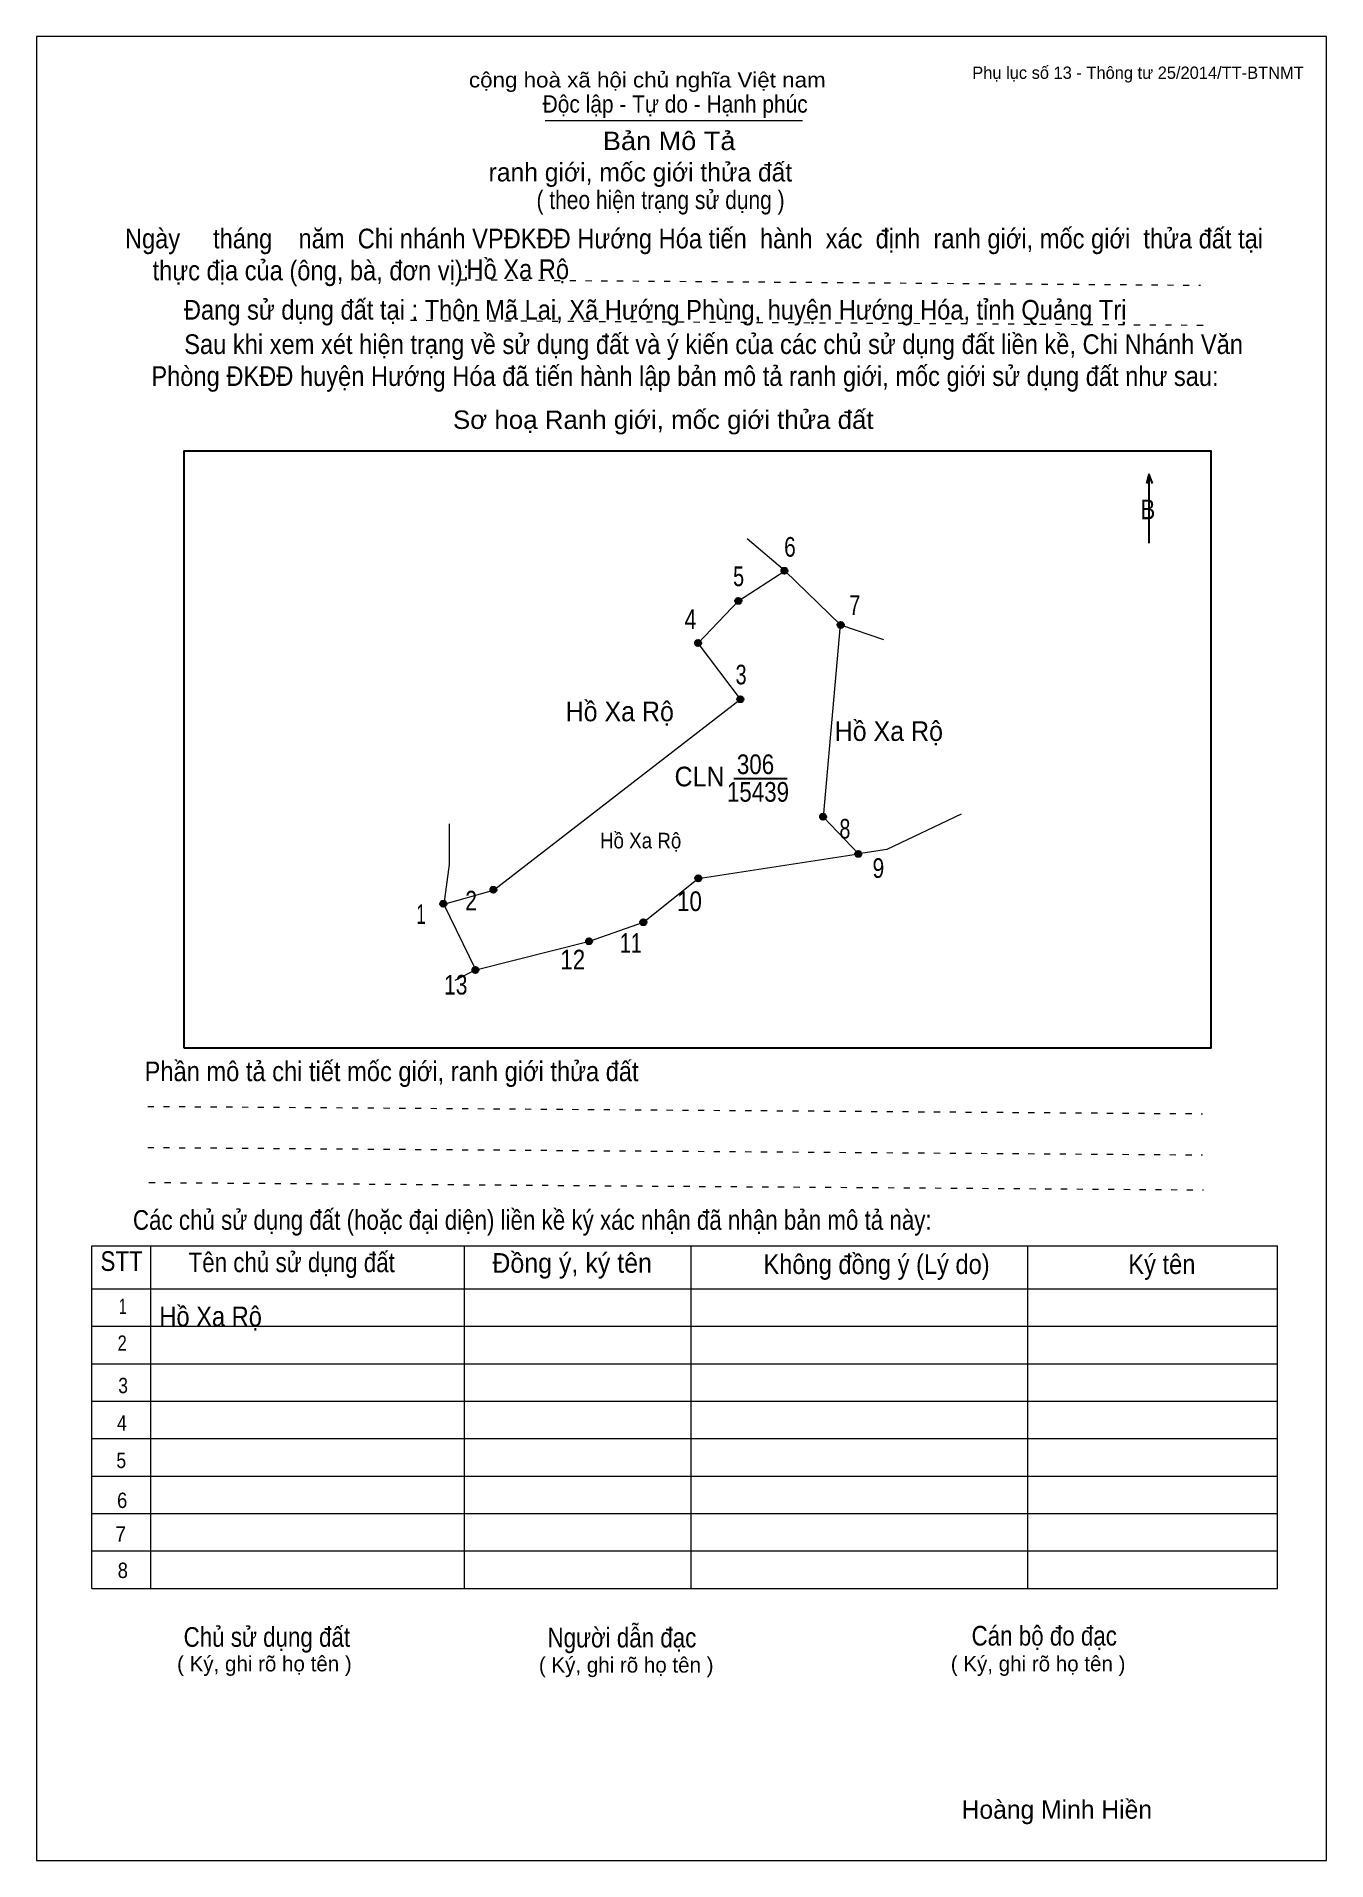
# Model space of a CAD drawing. Header units: centimetres. Extents: x 0 to 21, y 0 to 29.7.
import ezdxf
from ezdxf.enums import TextEntityAlignment as Align

# ---------------------------------------------------------------- set-up
doc = ezdxf.new("R2010")
doc.units = ezdxf.units.CM
doc.header["$LTSCALE"] = 0.13
doc.linetypes.add('DOTTED', pattern=[1.5, 0.3, -1.2])
for name, color, linetype, lineweight in [('1', 7, 'Continuous', 13), ('32', 7, 'Continuous', 25), ('33', 7, 'Continuous', 25), ('6', 7, 'Continuous', 13), ('62', 7, 'Continuous', 13)]:
    doc.layers.add(name, color=color, linetype=linetype, lineweight=lineweight)
for name, color, linetype in [('2', 7, 'Continuous'), ('34', 7, 'Continuous'), ('63', 7, 'Continuous')]:
    doc.layers.add(name, color=color, linetype=linetype)

msp = doc.modelspace()

# ---------------------------------------------------------------- hatches: boundary and pattern name
at = {"layer": '32'}
for points in [[(12.2254, 21, 1), (12.1254, 21, 1)], [(11.4741, 20.5101, 1), (11.3741, 20.5101, 1)], [(13.1399, 20.1181, 1), (13.0399, 20.1181, 1)], [(10.8209, 19.8241, 1), (10.7209, 19.8241, 1)], [(11.5068, 18.9095, 1), (11.4068, 18.9095, 1)], [(12.8551, 16.9945, 1), (12.7551, 16.9945, 1)], [(13.4274, 16.3902, 1), (13.3274, 16.3902, 1)], [(10.8218, 15.9934, 1), (10.7218, 15.9934, 1)], [(7.4892, 15.8065, 1), (7.3892, 15.8065, 1)], [(6.6726, 15.5779, 1), (6.5726, 15.5779, 1)], [(9.9278, 15.278, 1), (9.8278, 15.278, 1)], [(9.0466, 14.9681, 1), (8.9466, 14.9681, 1)], [(7.1952, 14.5, 1), (7.0952, 14.5, 1)]]:
    msp.add_hatch(color=256, dxfattribs=at).paths.add_polyline_path(points)

# ---------------------------------------------------------------- linework, layer by layer
at = {"layer": '1'}
msp.add_lwpolyline([(21, 0), (21, 29.7), (0, 29.7), (0, 0)], close=True, dxfattribs=at)
at = {"layer": '32'}
for centre in [(12.1754, 21), (11.4241, 20.5101), (13.0899, 20.1181), (10.7709, 19.8241), (11.4568, 18.9095), (12.8051, 16.9945), (13.3774, 16.3902), (10.7718, 15.9934), (7.4392, 15.8065), (6.6226, 15.5779), (9.8778, 15.278), (8.9966, 14.9681), (7.1452, 14.5)]:
    msp.add_circle(centre, 0.05, dxfattribs=at)
at = {"layer": '33'}
msp.add_line((11.35, 17.62), (12.22, 17.62), dxfattribs=at)
at = {"layer": '6'}
for p, q in [((12.18, 21), (11.57, 21.52)), ((12.18, 21), (13.09, 20.12)), ((13.09, 20.12), (13.79, 19.88)), ((15.05, 17.04), (13.84, 16.46)), ((13.84, 16.46), (13.38, 16.39)), ((7.15, 14.5), (6.63, 15.57)), ((7.15, 14.5), (6.81, 14.33))]:
    msp.add_line(p, q, dxfattribs=at)
for points in [[(6.63, 15.57), (7.44, 15.8), (11.46, 18.91), (10.77, 19.82), (11.43, 20.51), (12.18, 21)], [(13.38, 16.39), (12.81, 16.99), (13.09, 20.12)], [(6.72, 16.88), (6.72, 16.22), (6.63, 15.57)], [(7.15, 14.5), (9, 14.97), (9.88, 15.28), (10.77, 15.99), (13.38, 16.39)]]:
    msp.add_lwpolyline(points, dxfattribs=at)
at = {"layer": '62'}
for p, q in [((8.28, 28.33), (12.47, 28.33)), ((0.9, 10.01), (20.2, 10.01)), ((0.9, 4.43), (0.9, 10.01)), ((1.86, 4.43), (1.86, 10.01)), ((6.97, 4.43), (6.97, 9.99)), ((10.66, 4.43), (10.66, 9.99)), ((16.14, 4.43), (16.14, 10.01)), ((20.2, 4.43), (20.2, 10.01)), ((0.9, 9.31), (20.2, 9.31)), ((0.9, 8.7), (20.2, 8.7)), ((0.9, 8.09), (20.2, 8.09)), ((0.9, 7.48), (20.2, 7.48)), ((0.9, 6.87), (20.2, 6.87)), ((0.9, 6.26), (20.2, 6.26)), ((0.9, 5.65), (20.2, 5.65)), ((0.9, 5.04), (20.2, 5.04)), ((0.9, 4.43), (20.2, 4.43))]:
    msp.add_line(p, q, dxfattribs=at)
at = {"layer": '62', "linetype": 'DOTTED'}
for p, q in [((6.89, 25.74), (18.95, 25.65)), ((6.09, 25.08), (19.04, 25)), ((1.81, 12.28), (18.98, 12.16)), ((1.81, 11.61), (18.98, 11.49)), ((1.83, 11.04), (19, 10.92))]:
    msp.add_line(p, q, dxfattribs=at)
at = {"layer": '62', "lineweight": 25}
for p, q in [((18.11, 22.58), (18.11, 21.45)), ((18.11, 22.57), (18.07, 22.42)), ((18.11, 22.57), (18.16, 22.42))]:
    msp.add_line(p, q, dxfattribs=at)
msp.add_lwpolyline([(2.4, 13.23), (19.12, 13.23), (19.12, 22.95), (2.4, 22.95)], close=True, dxfattribs=at)

# ---------------------------------------------------------------- texts
at = {"layer": '2', "width": 0.9}
msp.add_text('Hồ Xa Rộ', height=0.2538, dxfattribs=at).set_placement((9.835, 16.48), align=Align.CENTER)
at = {"layer": '32'}
for s, width, p in [('6', 0.8, (12.265, 21.23)), ('5', 0.75, (11.43, 20.75)), ('7', 0.75, (13.32, 20.28)), ('4', 0.8, (10.645, 20.05)), ('3', 0.75, (11.47, 19.15)), ('8', 0.75, (13.16, 16.64)), ('9', 0.8, (13.705, 16)), ('2', 0.8, (7.075, 15.47)), ('10', 0.85, (10.63, 15.46)), ('1', 0.65, (6.26, 15.25)), ('11', 0.75, (9.675, 14.78)), ('12', 0.85, (8.73, 14.51)), ('13', 0.8, (6.825, 14.1))]:
    msp.add_text(s, height=0.32, dxfattribs=dict(at, width=width)).set_placement(p, align=Align.CENTER)
at = {"layer": '33'}
for s, width, p in [('Hồ Xa Rộ', 0.95, (9.495, 18.55)), ('Hồ Xa Rộ', 0.95, (13.875, 18.23)), ('306', 0.85, (11.705, 17.69)), ('15439', 0.85, (11.745, 17.24))]:
    msp.add_text(s, height=0.32, dxfattribs=dict(at, width=width)).set_placement(p, align=Align.CENTER)
at = {"layer": '33', "width": 0.95}
msp.add_text('CLN', height=0.32, dxfattribs=at).set_placement((11.2, 17.49), align=Align.RIGHT)
at = {"layer": '34', "width": 0.9}
for p in [(7, 25.75), (2, 8.7)]:
    msp.add_text('Hồ Xa Rộ', height=0.32, dxfattribs=at).set_placement(p)
at = {"layer": '62'}
for s, height, width, p in [('cộng hoà xã hội chủ nghĩa Việt nam', 0.2474, 1.1, (7.04, 28.87)), ('Độc lập - Tự do - Hạnh phúc', 0.2828, 0.9, (8.24, 28.46)), ('Bản Mô Tả', 0.3, 1.1, (9.22, 27.85)), ('( theo hiện trạng sử dụng )', 0.3, 0.85, (8.14, 26.89)), ('Ngày     tháng    năm  Chi nhánh VPĐKĐĐ Hướng Hóa tiến  hành  xác  định  ranh giới, mốc giới  thửa đất tại ', 0.32, 0.9, (1.44, 26.25)), ('thực địa của (ông, bà, đơn vị): ', 0.32, 0.9, (1.89, 25.73)), ('Đang sử dụng đất tại : Thôn Mã Lai, Xã Hướng Phùng, huyện Hướng Hóa, tỉnh Quảng Trị', 0.32, 0.9, (2.4, 25.09)), ('     Sau khi xem xét hiện trạng về sử dụng đất và ý kiến của các chủ sử dụng đất liền kề, Chi Nhánh Văn ', 0.32, 0.9, (1.87, 24.53)), ('Phòng ĐKĐĐ huyện Hướng Hóa đã tiến hành lập bản mô tả ranh giới, mốc giới sử dụng đất như sau:', 0.32, 0.9, (1.87, 24.01)), ('Sơ hoạ Ranh giới, mốc giới thửa đất', 0.3, 1.05, (6.78, 23.31)), ('B', 0.32, 0.85, (17.97, 21.84)), ('Phần mô tả chi tiết mốc giới, ranh giới thửa đất ', 0.32, 0.9, (1.76, 12.69)), ('Các chủ sử dụng đất (hoặc đại diện) liền kề ký xác nhận đã nhận bản mô tả này:', 0.32, 0.85, (1.57, 10.27))]:
    msp.add_text(s, height=height, dxfattribs=dict(at, width=width)).set_placement(p)
msp.add_text('ranh giới, mốc giới thửa đất', height=0.3, dxfattribs=at).set_placement((7.36, 27.34))
for s, height, width, p in [('STT', 0.32, 0.85, (1.385, 9.6)), ('Tên chủ sử dụng đất', 0.32, 0.85, (4.155, 9.58)), ('Đồng ý, ký tên', 0.32, 0.95, (8.72, 9.57)), ('Không đồng ý (Lý do)', 0.32, 0.9, (13.675, 9.55)), ('Ký tên', 0.32, 0.9, (18.32, 9.55)), ('1', 0.25, 0.7, (1.405, 8.9)), ('2', 0.25, 0.8, (1.395, 8.3)), ('3', 0.25, 0.85, (1.41, 7.61)), ('4', 0.25, 0.85, (1.39, 7)), ('5', 0.25, 0.85, (1.38, 6.39)), ('6', 0.25, 0.9, (1.395, 5.74)), ('7', 0.25, 0.95, (1.37, 5.19)), ('8', 0.25, 0.9, (1.405, 4.6)), ('Người dẫn đạc', 0.32, 0.85, (9.53, 3.47)), ('Chủ sử dụng đất', 0.32, 0.85, (3.75, 3.48)), ('Cán bộ đo đạc', 0.32, 0.85, (16.405, 3.5))]:
    msp.add_text(s, height=height, dxfattribs=dict(at, width=width)).set_placement(p, align=Align.CENTER)
for p in [(3.71, 3.08), (9.6, 3.06), (16.305, 3.08)]:
    msp.add_text('( Ký, ghi rõ họ tên )', height=0.25, dxfattribs=at).set_placement(p, align=Align.CENTER)
at = {"layer": '63'}
msp.add_text('Phụ lục số 13 - Thông tư 25/2014/TT-BTNMT', height=0.2, dxfattribs=at).set_placement((20.63, 29.01), align=Align.RIGHT)
msp.add_text('Hoàng Minh Hiền', height=0.3, dxfattribs=at).set_placement((16.61, 0.68), align=Align.CENTER)

doc.saveas('drawing.dxf')
